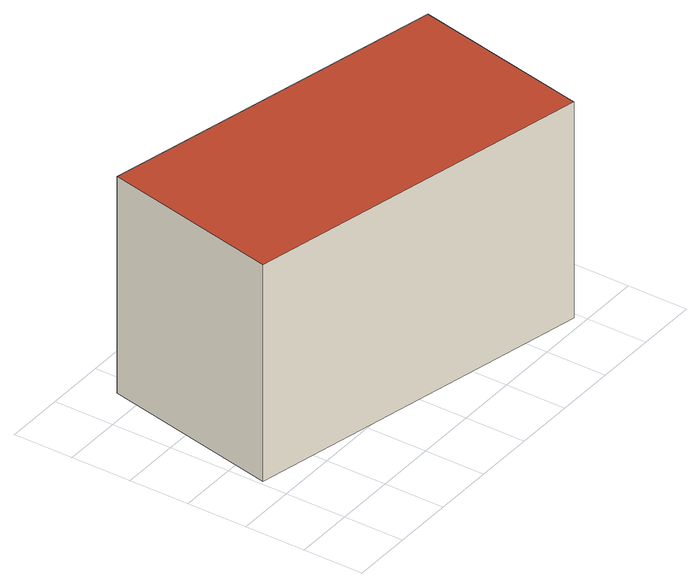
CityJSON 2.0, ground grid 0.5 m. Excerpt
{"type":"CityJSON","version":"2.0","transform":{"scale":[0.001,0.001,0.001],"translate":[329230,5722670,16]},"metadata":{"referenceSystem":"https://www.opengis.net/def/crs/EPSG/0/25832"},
"CityObjects":{
"building1":{"type":"Building","attributes":{"Geometrietyp2DReferenz":"3000","Gemeindeschluessel":"05170004","function":"31001_2520","roofType":"1000","measuredHeight":1.86},"geometry":[{"type":"Solid","lod":"2","boundaries":[[[[0,1,2,3]],[[4,5,1,0]],[[6,7,5,4]],[[3,2,7,6]],[[4,0,3,6]],[[1,5,7,2]]]],"semantics":{"surfaces":[{"type":"WallSurface"},{"type":"RoofSurface"},{"type":"GroundSurface"}],"values":[[0,0,0,0,1,2]]}}]}
},
"vertices":[
[2955,88,2723],[2955,88,863],[3256,1558,863],[3256,1558,2723],[34,728,2723],[34,728,863],[343,2204,2723],[343,2204,863]
]}
